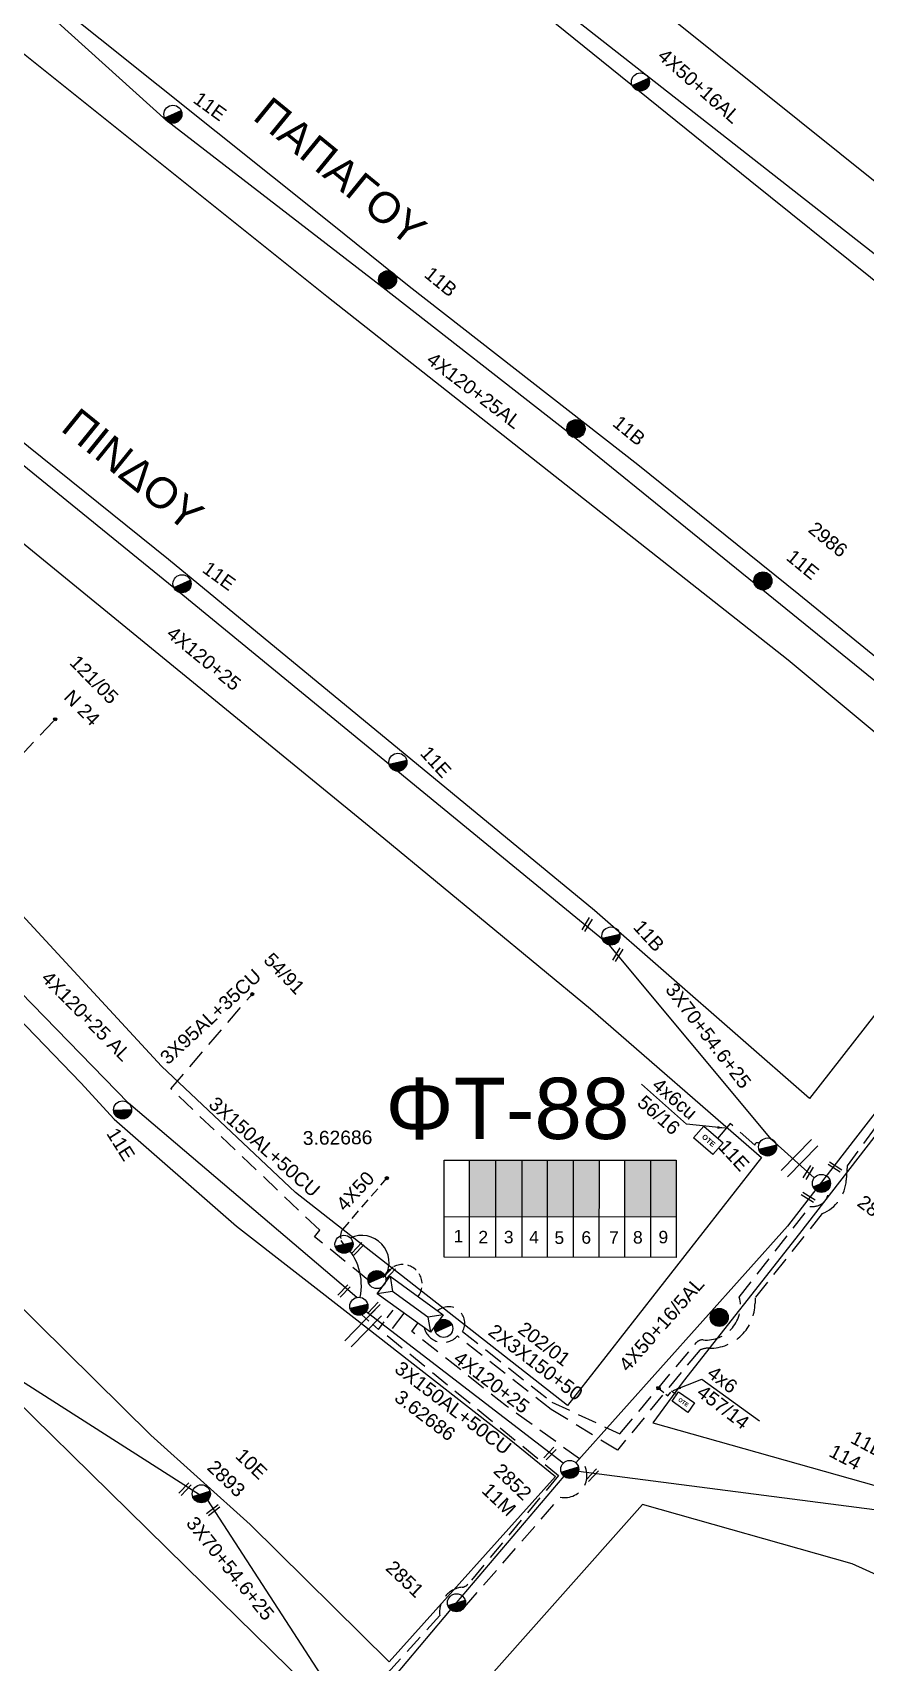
# Model space of a CAD drawing. Header units: millimetres. Extents: x 408 to 3042, y 742 to 1820.
# Drawn here: x 1296 to 1404.8, y 936.1 to 1148.9 of the extents above; entities that cross this region are included whole.
import ezdxf

# ---------------------------------------------------------------- set-up
doc = ezdxf.new("R2010")
doc.units = ezdxf.units.MM
doc.linetypes.add('DASHED', pattern=[19.05, 12.7, -6.35])
for name, color, linetype in [('Pillar OTE', 7, 'Continuous'), ('Άγνωστα', 7, 'Continuous'), ('Γυμνά εναέρια ΧΤ και ΦΟΠ (3Φ)   4x50+16AL', 7, 'Continuous'), ('Επιγραφές - Σχήματα', 7, 'Continuous'), ('Καλώδια ΧΤ   3x150AL+50CU', 7, 'DASHED'), ('Καλώδια ΧΤ   3x150AL+50XLPE', 7, 'DASHED'), ('Καλώδια ΧΤ   3x95+35 CU', 7, 'DASHED'), ('Μηχανική τομή', 7, 'Continuous'), ('Στύλος Ξύλινος', 7, 'Continuous'), ('Στύλος Ξύλινος @ 1', 7, 'Continuous'), ('Στύλος ΦΜ', 7, 'Continuous'), ('Στύλος ΦΜ @ 1', 7, 'Continuous'), ('Συνδέσεις', 7, 'Continuous'), ('Συνεστραμμένα ΧΤ   3x70+54.6+25 AL', 7, 'SYN_LINE'), ('Συνεστραμμένα ΧΤ   4x120+25 AL', 7, 'SYN_LINE'), ('Τομή', 7, 'Continuous'), ('Υποσταθμός εναέριος 2 στύλων', 7, 'Continuous'), ('Υποσταθμός πόλεως', 7, 'Continuous'), ('Υπόβαθρο ΔΕΗ', 7, 'Continuous'), ('Υπόγεια καλώδια Παροχών ΧΤ   4x50AL', 7, 'DASHED'), ('Υπόγεια καλώδια Παροχών ΧΤ   4x6', 7, 'DASHED')]:
    doc.layers.add(name, color=color, linetype=linetype)
doc.styles.add('arial', font='arial.ttf')
doc.styles.get("Standard").update_dxf_attribs({"font": 'arial.ttf'})
doc.linetypes.add('SYN_LINE', pattern='A,0.5,-0.0001,["/\\/\\/\\/",Standard,S=0.1,R=0,X=0,Y=-0.05],-0.25', length=0.7501)
doc.dimstyles.new('ISO-25', dxfattribs={"dimtxt": 2.5, "dimasz": 2.5, "dimexe": 1.25, "dimexo": 0.625, "dimtad": 1, "dimtxsty": 'Standard', "dimcen": 2.5, "dimadec": 0, "dimazin": 0, "dimtfac": 1, "dimtmove": 0, "dimatfit": 3, "dimfxl": 1, "dimarcsym": 0})

# ---------------------------------------------------------------- blocks, each defined once
blk = doc.blocks.new('ΤΟΜΗ')
at = {"layer": 'Τομή', "ltscale": 40}
for p, q in [((-5.68, 0), (5.68, 0)), ((5.68, -2.33), (-5.68, -2.33))]:
    blk.add_line(p, q, dxfattribs=at)
blk = doc.blocks.new('ΜΗΧΑΝΙΚΗ ΤΟΜΗ')
at = {"layer": 'Μηχανική τομή', "ltscale": 40}
for p, q in [((-1.89, 0.78), (1.89, 0.78)), ((1.89, 0), (-1.89, 0))]:
    blk.add_line(p, q, dxfattribs=at)
blk = doc.blocks.new('ΥΠΑΡΧΩΝ ΤΣΙΜΕΝΤΕΝΙΟΣ ΣΤΥΛΟΣ')
at = {"layer": 'Στύλος ΦΜ'}
blk.add_hatch(color=7, dxfattribs=at).paths.add_polyline_path([(-1.29, -2.28, 0.574793), (2.62, 0, 0.268822), (1.3, 2.27)])
at = {"layer": 'Στύλος ΦΜ', "color": 7}
blk.add_line((-1.29, -2.28), (1.3, 2.27), dxfattribs=at)
blk.add_circle((0, 0), 2.62, dxfattribs=at)
at = {"layer": 'Στύλος ΦΜ', "flags": 4}
for tag, p in [('ΑΡΙΘΜΟΣ', (-4.68, 8.05)), ('ΤΥΠΟΣ', (-4.91, 3.03))]:
    blk.add_attdef(tag, p, '', height=4, dxfattribs=at)
blk = doc.blocks.new('ΥΠΑΡΧΩΝ ΞΥΛΙΝΟΣ ΣΤΥΛΟΣ')
at = {"layer": 'Στύλος Ξύλινος'}
h = blk.add_hatch(color=7, dxfattribs=at)
h.paths.add_polyline_path([(-2.62, 0, 0.270008), (-1.29, -2.28), (1.3, 2.27, 0.576266)])
h.paths.add_polyline_path([(-1.29, -2.28, 0.574793), (2.62, 0, 0.268822), (1.3, 2.27)])
at = {"layer": 'Στύλος Ξύλινος', "color": 7}
blk.add_line((-1.29, -2.28), (1.3, 2.27), dxfattribs=at)
blk.add_circle((0, 0), 2.62, dxfattribs=at)
at = {"layer": 'Στύλος Ξύλινος', "flags": 4}
for tag, p in [('ΑΡΙΘΜΟΣ', (-4.91, 8.6)), ('ΤΥΠΟΣ', (-4.85, 3.39))]:
    blk.add_attdef(tag, p, '', height=4, dxfattribs=at)
blk = doc.blocks.new('ΥΠΟΣΤΑΘΜΟΣ ΕΝΑΕΡΙΟΣ ΕΠΙ 2 ΣΤΥΛΩΝ')
at = {"layer": 'Υποσταθμός εναέριος 2 στύλων', "linetype": 'Continuous'}
for points in [[(-11.97, -2.11, 0.574793), (-8.45, -0.07, 0.268822), (-9.64, 1.98)], [(9.68, -2.15, 0.574793), (13.19, -0.1, 0.268822), (12.01, 1.95)]]:
    blk.add_hatch(color=256, dxfattribs=at).paths.add_polyline_path(points)
for p, q in [((-11.97, -2.11), (-9.64, 1.98)), ((9.68, -2.15), (12.01, 1.95))]:
    blk.add_line(p, q, dxfattribs=at)
for centre in [(-10.81, -0.07), (10.84, -0.1)]:
    blk.add_circle(centre, 2.36, dxfattribs=at)
at = {"layer": 'Υποσταθμός πόλεως', "linetype": 'Continuous', "ltscale": 40}
blk.add_lwpolyline([(-8.57, 2.82), (8.57, 2.82), (8.57, -2.82), (-8.57, -2.82)], close=True, dxfattribs=at)
for points in [[(-5.75, 0), (-8.57, 2.82)], [(-8.57, -2.82), (-5.75, 0)], [(-5.75, 0), (5.75, 0)], [(5.75, 0), (8.57, 2.82)], [(8.57, -2.82), (5.75, 0)]]:
    blk.add_lwpolyline(points, dxfattribs=at)
at = {"layer": 'Υποσταθμός εναέριος 2 στύλων', "ltscale": 40, "flags": 1}
for tag, p in [('ΜΕΤΑΣΧΗΜΑΤΙΣΜΟΣ', (14.09, 2.51)), ('ΙΣΧΥΣ', (14.07, -0.28)), ('ΑΡΙΘΜΟΣ', (14.19, -3))]:
    blk.add_attdef(tag, p, '', height=1.8, dxfattribs=at)
blk = doc.blocks.new('_ΣΥΝΔΕΣΗ')
at = {"layer": 'Συνδέσεις', "linetype": 'SYN_LINE', "ltscale": 40}
blk.add_hatch(color=256, dxfattribs=at).paths.add_polyline_path([(0.5, -0.01, 1), (-0.5, -0.01, 1)])
at = {"layer": 'Συνδέσεις'}
blk.add_circle((0, -0.01), 0.5, dxfattribs=at)
blk = doc.blocks.new('TSONTA XT1')
at = {"ltscale": 40}
h = blk.add_hatch(color=256, dxfattribs=at)
h.dxf.hatch_style = 1
h.paths.add_polyline_path([(595.96, 2487.66), (597.07, 2488.77), (595.96, 2489.87), (594.85, 2488.77)])
blk.add_lwpolyline([(594.85, 2488.77), (595.96, 2489.87), (597.07, 2488.77), (595.96, 2487.66)], close=True, dxfattribs=at)
blk = doc.blocks.new('PILLAR ΟΤΕ')
at = {"layer": 'Pillar OTE', "ltscale": 40}
blk.add_lwpolyline([(-3.31, 2.02), (3.39, 2.02), (3.39, -1.99), (-3.31, -1.99)], close=True, dxfattribs=at)
at = {"layer": 'Pillar OTE', "insert": (-1.81, 0.71), "char_height": 1.3575, "width": 109.961, "attachment_point": 1}
blk.add_mtext('{\\fArial|b1|i0|c161|p34;OTE}', dxfattribs=at)

msp = doc.modelspace()

# ---------------------------------------------------------------- hatches: boundary and pattern name
at = {"layer": 'Καλώδια ΧΤ   3x150AL+50XLPE', "linetype": 'DASHED', "ltscale": 0.2}
h = msp.add_hatch(color=6, dxfattribs=at)
h.dxf.hatch_style = 1
h.paths.add_polyline_path([(1356.52, 1001.68), (1353.08, 1001.68), (1353.08, 994.32), (1356.52, 994.32)])
h = msp.add_hatch(color=5, dxfattribs=at)
h.dxf.hatch_style = 1
h.paths.add_polyline_path([(1359.96, 1001.68), (1356.52, 1001.68), (1356.52, 994.32), (1359.96, 994.32)])
h = msp.add_hatch(color=85, dxfattribs=at)
h.dxf.hatch_style = 1
h.paths.add_polyline_path([(1363.25, 1001.68), (1359.96, 1001.68), (1359.96, 994.32), (1363.25, 994.31)])
h = msp.add_hatch(color=151, dxfattribs=at)
h.dxf.hatch_style = 1
h.paths.add_polyline_path([(1366.64, 1001.68), (1363.25, 1001.68), (1363.25, 994.31), (1366.64, 994.31)])
h = msp.add_hatch(color=30, dxfattribs=at)
h.dxf.hatch_style = 1
h.paths.add_polyline_path([(1370.04, 1001.68), (1366.64, 1001.68), (1366.64, 994.31), (1370.04, 994.31)])
h = msp.add_hatch(color=2, dxfattribs=at)
h.dxf.hatch_style = 1
h.paths.add_polyline_path([(1376.76, 1001.68), (1373.37, 1001.68), (1373.37, 994.3), (1376.76, 994.3)])
h = msp.add_hatch(color=62, dxfattribs=at)
h.dxf.hatch_style = 1
h.paths.add_polyline_path([(1380.08, 1001.68), (1376.76, 1001.68), (1376.76, 994.3), (1380.08, 994.3)])

# ---------------------------------------------------------------- linework, layer by layer
at = {"layer": 'Pillar OTE', "ltscale": 40}
for points in [[(1349.75, 989.04), (1349.75, 1001.68), (1380.08, 1001.68), (1380.08, 989.01), (1349.75, 989.04)], [(1353.08, 989.04), (1353.08, 1001.68)], [(1356.52, 989.04), (1356.52, 1001.68)], [(1359.95, 989.03), (1359.96, 1001.68)], [(1363.25, 989.03), (1363.25, 1001.68)], [(1366.64, 989.03), (1366.64, 1001.68)], [(1370.03, 989.02), (1370.04, 1001.68)], [(1373.37, 989.02), (1373.37, 1001.68)], [(1376.76, 989.02), (1376.76, 1001.68)], [(1349.75, 994.33), (1380.08, 994.3)]]:
    msp.add_lwpolyline(points, dxfattribs=at)
at = {"layer": 'Άγνωστα', "color": 85, "linetype": 'DASHED', "ltscale": 0.2}
msp.add_lwpolyline([(1430.06, 1037.16), (1430.14, 1036.47, -0.702772), (1428.36, 1035.58, 0.527554), (1428.01, 1035.51), (1416.86, 1020.74), (1416.86, 1019.88), (1417.13, 1018.87, -0.600469), (1413.56, 1015.53, 0.426428), (1412.83, 1015.16), (1402.41, 1000.96), (1402.3, 999.11, -0.289425), (1399.14, 994.72), (1390.37, 983.72), (1390.37, 983.02, -0.419032), (1384.41, 977.15, 0.108003), (1383.14, 976.9), (1372.39, 963.82), (1363.72, 969.16), (1351.49, 978.75, -0.601545), (1347.16, 979.8)], format="xyb", dxfattribs=at)
at = {"layer": 'Άγνωστα', "color": 30}
msp.add_lwpolyline([(1429.47, 1038.02), (1403.21, 1004.16), (1394.61, 993.08), (1366.95, 962.19)], dxfattribs=at)
at = {"layer": 'Άγνωστα', "color": 30, "linetype": 'DASHED', "ltscale": 0.2}
msp.add_lwpolyline([(1314.06, 1011.02), (1324.68, 1023.38)], dxfattribs=at)
at = {"layer": 'Άγνωστα', "color": 6, "linetype": 'DASHED', "ltscale": 0.1}
msp.add_lwpolyline([(1336.32, 991.22, -0.268081), (1336.51, 992.66), (1342.27, 999.34)], format="xyb", dxfattribs=at)
at = {"layer": 'Άγνωστα', "color": 151, "linetype": 'DASHED', "ltscale": 0.2}
msp.add_lwpolyline([(1348.89, 982.02, -0.853103), (1352.16, 979.32), (1363.82, 970.12), (1372.72, 965.96), (1382.74, 977.88, -0.244127), (1383.6, 978.23, 0.518426), (1388.32, 983.82), (1397.55, 995.64), (1398.04, 995.66, 0.436298), (1399.95, 997.9)], format="xyb", dxfattribs=at)
at = {"layer": 'Άγνωστα', "color": 62, "linetype": 'DASHED', "ltscale": 0.2}
msp.add_lwpolyline([(1352.41, 943.35), (1364.93, 957.71, 0.775346), (1367.42, 962.71), (1357.9, 969.59), (1345.55, 979.32), (1346.32, 980.41)], format="xyb", dxfattribs=at)
at = {"layer": 'Άγνωστα', "color": 2}
msp.add_lwpolyline([(1367.33, 961.11), (1407.34, 955.92), (1443.48, 939.67), (1476.76, 918.75), (1495.74, 906.74)], dxfattribs=at)
at = {"layer": 'Άγνωστα', "color": 6, "linetype": 'SYN_LINE', "ltscale": 10}
msp.add_arc((1339.02, 988.32), 3.55, 330.6614, 115.5447, dxfattribs=at)
at = {"layer": 'Γυμνά εναέρια ΧΤ και ΦΟΠ (3Φ)   4x50+16AL', "color": 85, "ltscale": 40}
msp.add_lwpolyline([(1453.41, 1082.9), (1357.7, 1157.9)], dxfattribs=at)
at = {"layer": 'Καλώδια ΧΤ   3x150AL+50CU', "color": 30, "ltscale": 0.2}
msp.add_lwpolyline([(1339.79, 986.07), (1332.81, 991.7), (1333.5, 992.55), (1314.06, 1011.02)], dxfattribs=at)
at = {"layer": 'Καλώδια ΧΤ   3x150AL+50CU', "color": 5, "ltscale": 0.2}
msp.add_lwpolyline([(1344.49, 981.74), (1342.32, 978.81), (1364.7, 960.53), (1352.86, 946.33, -0.19425), (1352.1, 945.93, 0.418937), (1349.18, 942.24), (1338.2, 930.08)], format="xyb", dxfattribs=at)
at = {"layer": 'Καλώδια ΧΤ   3x150AL+50CU', "color": 2, "linetype": 'DASHED', "ltscale": 0.1}
for points in [[(1338.96, 981.54), (1341.18, 979.57)], [(1341.18, 979.57), (1343.39, 982.54)]]:
    msp.add_lwpolyline(points, dxfattribs=at)
at = {"layer": 'Καλώδια ΧΤ   3x150AL+50XLPE', "color": 6, "linetype": 'DASHED', "ltscale": 0.1}
msp.add_arc((1344.3, 985.48), 2.59, 321.5423, 155.0117, dxfattribs=at)
at = {"layer": 'Καλώδια ΧΤ   3x95+35 CU', "color": 6, "ltscale": 0.2}
msp.add_lwpolyline([(1283.88, 1043.37), (1298.94, 1059.27)], dxfattribs=at)
at = {"layer": 'Συνεστραμμένα ΧΤ   3x70+54.6+25 AL', "color": 30, "linetype": 'SYN_LINE', "ltscale": 20}
for points in [[(1430.03, 1039.27), (1414.87, 1057.09), (1365.88, 1096.8), (1341.78, 1115.63), (1313.54, 1137.4), (1288.59, 1159.92)], [(1336.22, 930.56), (1318.88, 957.32), (1291.87, 974.54), (1257.58, 1009.06), (1223.76, 1034.38), (1201.16, 1051.36)]]:
    msp.add_lwpolyline(points, dxfattribs=at)
at = {"layer": 'Συνεστραμμένα ΧΤ   3x70+54.6+25 AL', "color": 6, "linetype": 'SYN_LINE', "ltscale": 20}
msp.add_lwpolyline([(1338.34, 983.77), (1308.5, 1009.16), (1280.21, 1038.19), (1257.41, 1060.01), (1248.6, 1068.95), (1227.28, 1088.64)], dxfattribs=at)
at = {"layer": 'Συνεστραμμένα ΧΤ   3x70+54.6+25 AL', "color": 6, "linetype": 'SYN_LINE', "ltscale": 10}
msp.add_lwpolyline([(1338.78, 983.79), (1338.78, 983.79, 0.257442), (1336.67, 990.72, -0.104139), (1336.32, 991.22, -0.104139)], format="xyb", dxfattribs=at)
at = {"layer": 'Συνεστραμμένα ΧΤ   3x70+54.6+25 AL', "color": 2, "linetype": 'SYN_LINE', "ltscale": 20}
msp.add_lwpolyline([(1365.31, 962.12), (1338.61, 982.63), (1338.61, 982.63)], dxfattribs=at)
at = {"layer": 'Συνεστραμμένα ΧΤ   3x70+54.6+25 AL', "color": 62, "ltscale": 20}
msp.add_lwpolyline([(1291.25, 876.27), (1321.51, 909.17), (1338.46, 928.57), (1351.37, 943.9), (1366.17, 961.31), (1366.17, 961.31)], dxfattribs=at)
at = {"layer": 'Συνεστραμμένα ΧΤ   4x120+25 AL', "color": 151, "linetype": 'SYN_LINE', "ltscale": 20}
msp.add_lwpolyline([(1398.11, 999.38), (1392.54, 1004.39), (1371.3, 1029.82), (1315.13, 1075.86), (1285.28, 1100.13), (1270.95, 1111.5), (1258.3, 1122.26)], dxfattribs=at)
at = {"layer": 'Υπόβαθρο ΔΕΗ'}
for points in [[(1427.32, 1131.27), (1435.19, 1202.28), (1404.06, 1243.82, -0.015332), (1397.94, 1252.54), (1382.67, 1265.4), (1321.31, 1197.43), (1412.19, 1124.58), (1416.17, 1121.53, 0.091893), (1419.72, 1119.72, 0.497318), (1426.24, 1124.52), (1427.32, 1131.27)], [(1295.34, 883.06), (1330.81, 922.77), (1336.16, 928.84), (1315.99, 948.58), (1283.62, 980.35), (1258.08, 1005.03), (1249.61, 1012.97), (1229.75, 1028.08), (1227.21, 1028.81), (1209.51, 1043.58), (1200.92, 1049.53), (1171.29, 1021.4), (1206.21, 972.03), (1206.21, 972.03), (1231.46, 944.48), (1269.1, 906.71), (1293.27, 884.23), (1294.72, 882.95, 0.487375), (1295.34, 883.06, -0.398431)]]:
    msp.add_lwpolyline(points, format="xyb", dxfattribs=at)
for points in [[(1428.4, 1049.28), (1441.22, 1065.79), (1451.76, 1079.43), (1421.16, 1104.36), (1389.74, 1129.58), (1354.73, 1157.89), (1320.78, 1185.15), (1314.7, 1189.67), (1289.85, 1160.1), (1334.92, 1124.12), (1345.17, 1115.81), (1375.08, 1092.53), (1396.09, 1075.63), (1428.4, 1049.28)], [(1258.82, 1124.29), (1276.57, 1144.78), (1284.53, 1154.44), (1334.44, 1114.54), (1394.71, 1067.05), (1423.5, 1043.05), (1397.49, 1009.76), (1369.41, 1034.31), (1313.74, 1080.14), (1258.82, 1124.29)], [(1232.92, 1094.42), (1249.52, 1113.59), (1251.91, 1116.43), (1288.53, 1087.31), (1341.86, 1043.77), (1368.89, 1021.46), (1391.21, 1002.06), (1365.86, 969.66), (1330.35, 997.49), (1312.81, 1013.99), (1293.02, 1035.42), (1249.53, 1077.86), (1232.92, 1094.42)], [(1342.57, 936.21), (1324.41, 954.14), (1311.45, 965.81), (1289.28, 987.63), (1260.8, 1014.63), (1236.84, 1034.57), (1206.53, 1057.27), (1210.6, 1067.68), (1226.33, 1086.7), (1274.99, 1040.07), (1302.28, 1011.78), (1306.64, 1007.04), (1322.62, 993.09), (1338.33, 980.83), (1358.23, 965.33), (1364.31, 960.38), (1342.57, 936.21)], [(1377.04, 967.41), (1406.18, 959.18), (1407.07, 959.48), (1425.4, 982.32), (1450.67, 1012.57), (1454.13, 1016.35), (1441.51, 1026.81), (1430.56, 1036.47), (1396.18, 992.12), (1380.97, 972.78), (1377.04, 967.41)], [(1381.43, 1006.4), (1375.53, 1011.62)], [(1383.44, 973.12), (1390.94, 967.66)], [(1353.45, 931.75), (1361.07, 926.87), (1380.4, 913.36), (1404.59, 896.71), (1422.42, 883.63), (1459.98, 858.42), (1489.5, 899.99), (1451.66, 924.52), (1438.86, 932.8), (1403.08, 948.98), (1375.66, 956.72), (1353.45, 931.75)]]:
    msp.add_lwpolyline(points, dxfattribs=at)
at = {"layer": 'Υπόγεια καλώδια Παροχών ΧΤ   4x6', "color": 151, "linetype": 'DASHED', "ltscale": 0.2}
msp.add_lwpolyline([(1390.92, 1003.88, 0.602152), (1390.33, 1003.68), (1387.12, 1006.47), (1385.46, 1004.55)], format="xyb", dxfattribs=at)
at = {"layer": 'Υπόγεια καλώδια Παροχών ΧΤ   4x6', "color": 151, "linetype": 'DASHED', "ltscale": 0.05}
msp.add_lwpolyline([(1377.99, 971.75), (1378.99, 970.91), (1379.48, 971.57), (1380.1, 971.12)], dxfattribs=at)

# ---------------------------------------------------------------- block references
at = {"layer": 'Pillar OTE'}
for p, xscale, yscale, zscale, rotation in [((1384.25, 1004.3), 0.5, 0.5, 0.5, 318.9992950778772), ((1380.97, 970.11), 0.375, 0.375, 0.375, 324.9266348614058)]:
    msp.add_blockref('PILLAR ΟΤΕ', p, dxfattribs=dict(at, xscale=xscale, yscale=yscale, zscale=zscale, rotation=rotation))
at = {"layer": 'Μηχανική τομή'}
for p, xscale, yscale, zscale, rotation in [((1368.26, 1032.58), 0.4999999999999998, 0.4999999999999998, 0.4999999999999998, 238.7933027800566), ((1372.27, 1028.64), 0.4999999999999998, 0.4999999999999998, 0.4999999999999998, 238.7933027800566), ((1397.16, 1000.2), 0.4999999999999998, 0.4999999999999998, 0.4999999999999998, 238.7933027800566), ((1400.71, 1000.63), 0.4999999999999998, 0.4999999999999998, 0.4999999999999998, 327.7986963903199), ((1397.2, 996.68), 0.4999999999999998, 0.4999999999999998, 0.4999999999999998, 327.7986963903199), ((1338.34, 990.25), 0.4999999999999999, 0.4999999999999999, 0.4999999999999999, 226.279665520456), ((1342.45, 987.08), 0.4999999999999999, 0.4999999999999999, 0.4999999999999999, 226.279665520456), ((1336.54, 984.75), 0.4999999999999999, 0.4999999999999999, 0.4999999999999999, 226.279665520456), ((1340.47, 982.46), 0.4999999999999999, 0.4999999999999999, 0.4999999999999999, 226.279665520456), ((1363.45, 963.52), 0.4999999999999999, 0.4999999999999999, 0.4999999999999999, 226.279665520456), ((1369, 960.7), 0.4999999999999999, 0.4999999999999999, 0.4999999999999999, 226.279665520456), ((1315.75, 958.88), 0.4999999999999999, 0.4999999999999999, 0.4999999999999999, 226.279665520456), ((1319.47, 956.15), 0.5, 0.5, 0.5, 217.0815828825905)]:
    msp.add_blockref('ΜΗΧΑΝΙΚΗ ΤΟΜΗ', p, dxfattribs=dict(at, xscale=xscale, yscale=yscale, zscale=zscale, rotation=rotation))
at = {"layer": 'Στύλος Ξύλινος @ 1', "ltscale": 40}
ref = msp.add_blockref('ΥΠΑΡΧΩΝ ΞΥΛΙΝΟΣ ΣΤΥΛΟΣ', (1342.36, 1116.66), dxfattribs=dict(at, xscale=0.449999999999818, yscale=0.449999999999818, zscale=0.449999999999818, rotation=320.7189002268826))
ref.add_attrib('ΤΥΠΟΣ', '11B', (1347.02, 1117.14), dxfattribs={"layer": 'Στύλος Ξύλινος', "height": 1.8, "rotation": 320.7189, "flags": 4})
ref = msp.add_blockref('ΥΠΑΡΧΩΝ ΞΥΛΙΝΟΣ ΣΤΥΛΟΣ', (1366.98, 1097.22), dxfattribs=dict(at, xscale=0.449999999999818, yscale=0.449999999999818, zscale=0.449999999999818, rotation=320.7189002268826))
ref.add_attrib('ΤΥΠΟΣ', '11B', (1371.63, 1097.7), dxfattribs={"layer": 'Στύλος Ξύλινος', "height": 1.8, "rotation": 320.7189, "flags": 4})
ref = msp.add_blockref('ΥΠΑΡΧΩΝ ΞΥΛΙΝΟΣ ΣΤΥΛΟΣ', (1391.41, 1077.34), dxfattribs=dict(at, xscale=0.449999999999818, yscale=0.449999999999818, zscale=0.449999999999818, rotation=320.7189002268826))
ref.add_attrib('ΤΥΠΟΣ', '11E', (1394.31, 1080.2), dxfattribs={"layer": 'Στύλος Ξύλινος', "height": 1.8, "rotation": 320.7189, "flags": 4})
ref.add_attrib('ΑΡΙΘΜΟΣ', '2986', (1397.19, 1083.84), dxfattribs={"layer": 'Στύλος Ξύλινος', "height": 1.8, "rotation": 320.7189, "flags": 4})
at = {"layer": 'Στύλος Ξύλινος @ 1', "ltscale": 40, "xscale": 0.449999999999818, "yscale": 0.449999999999818, "zscale": 0.449999999999818, "rotation": 348.1169651203148}
msp.add_blockref('ΥΠΑΡΧΩΝ ΞΥΛΙΝΟΣ ΣΤΥΛΟΣ', (1385.69, 981.17), dxfattribs=at)
at = {"layer": 'Στύλος ΦΜ @ 1', "ltscale": 40, "xscale": 0.449999999999818, "yscale": 0.449999999999818, "zscale": 0.449999999999818}
for p, rotation in [((1375.4, 1142.51), 324.1527024914421), ((1336.67, 990.72), 312.5970163603022), ((1338.61, 982.63), 312.5970163603022)]:
    msp.add_blockref('ΥΠΑΡΧΩΝ ΤΣΙΜΕΝΤΕΝΙΟΣ ΣΤΥΛΟΣ', p, dxfattribs=dict(at, rotation=rotation))
at = {"layer": 'Στύλος ΦΜ @ 1', "ltscale": 40}
ref = msp.add_blockref('ΥΠΑΡΧΩΝ ΤΣΙΜΕΝΤΕΝΙΟΣ ΣΤΥΛΟΣ', (1314.32, 1138.29), dxfattribs=dict(at, xscale=0.449999999999818, yscale=0.449999999999818, zscale=0.449999999999818, rotation=324.1527024914421))
ref.add_attrib('ΤΥΠΟΣ', '11E', (1316.83, 1139.9), dxfattribs={"layer": 'Στύλος ΦΜ', "height": 1.8, "rotation": 324.1527, "flags": 4})
ref = msp.add_blockref('ΥΠΑΡΧΩΝ ΤΣΙΜΕΝΤΕΝΙΟΣ ΣΤΥΛΟΣ', (1315.51, 1076.97), dxfattribs=dict(at, xscale=0.449999999999818, yscale=0.449999999999818, zscale=0.449999999999818, rotation=324.1527024914421))
ref.add_attrib('ΤΥΠΟΣ', '11E', (1318.02, 1078.58), dxfattribs={"layer": 'Στύλος ΦΜ', "height": 1.8, "rotation": 324.1527, "flags": 4})
ref = msp.add_blockref('ΥΠΑΡΧΩΝ ΤΣΙΜΕΝΤΕΝΙΟΣ ΣΤΥΛΟΣ', (1343.72, 1053.67), dxfattribs=dict(at, xscale=0.449999999999818, yscale=0.449999999999818, zscale=0.449999999999818, rotation=312.5970163603022))
ref.add_attrib('ΤΥΠΟΣ', '11E', (1346.51, 1054.75), dxfattribs={"layer": 'Στύλος ΦΜ', "height": 1.8, "rotation": 312.597, "flags": 4})
ref = msp.add_blockref('ΥΠΑΡΧΩΝ ΤΣΙΜΕΝΤΕΝΙΟΣ ΣΤΥΛΟΣ', (1371.55, 1030.97), dxfattribs=dict(at, xscale=0.449999999999818, yscale=0.449999999999818, zscale=0.449999999999818, rotation=312.5970163603022))
ref.add_attrib('ΤΥΠΟΣ', '11B', (1374.34, 1032.05), dxfattribs={"layer": 'Στύλος ΦΜ', "height": 1.8, "rotation": 312.597, "flags": 4})
ref = msp.add_blockref('ΥΠΑΡΧΩΝ ΤΣΙΜΕΝΤΕΝΙΟΣ ΣΤΥΛΟΣ', (1307.74, 1008.27), dxfattribs=dict(at, xscale=0.449999999999818, yscale=0.449999999999818, zscale=0.449999999999818, rotation=302.2192214252626))
ref.add_attrib('ΑΡΙΘΜΟΣ', '11E', (1305.57, 1005.18), dxfattribs={"layer": 'Στύλος ΦΜ', "height": 1.8, "rotation": 302.2192, "flags": 4})
ref = msp.add_blockref('ΥΠΑΡΧΩΝ ΤΣΙΜΕΝΤΕΝΙΟΣ ΣΤΥΛΟΣ', (1392.01, 1003.42), dxfattribs=dict(at, xscale=0.449999999999818, yscale=0.449999999999818, zscale=0.449999999999818, rotation=312.5970163603022))
ref.add_attrib('ΤΥΠΟΣ', '11Ε', (1385.43, 1003.37), dxfattribs={"layer": 'Στύλος ΦΜ', "height": 1.8, "rotation": 312.597, "flags": 4})
ref = msp.add_blockref('ΥΠΑΡΧΩΝ ΤΣΙΜΕΝΤΕΝΙΟΣ ΣΤΥΛΟΣ', (1399.05, 998.67), dxfattribs=dict(at, xscale=0.4499999999998183, yscale=0.4499999999998183, zscale=0.4499999999998183, rotation=323.0229810481194))
ref.add_attrib('ΤΥΠΟΣ', '2853', (1403.58, 995.86), dxfattribs={"layer": 'Στύλος ΦΜ', "height": 1.8, "rotation": 323.023, "flags": 4})
ref = msp.add_blockref('ΥΠΑΡΧΩΝ ΤΣΙΜΕΝΤΕΝΙΟΣ ΣΤΥΛΟΣ', (1407.49, 957.09), dxfattribs=dict(at, xscale=0.4499999999998183, yscale=0.4499999999998183, zscale=0.4499999999998183, rotation=332.1839630088251))
ref.add_attrib('ΤΥΠΟΣ', '11B', (1402.7, 964.87), dxfattribs={"layer": 'Στύλος ΦΜ', "height": 1.8, "rotation": 332.184, "flags": 4})
ref.add_attrib('ΑΡΙΘΜΟΣ', '114', (1399.89, 963.11), dxfattribs={"layer": 'Στύλος ΦΜ', "height": 1.8, "rotation": 332.184, "flags": 4})
ref = msp.add_blockref('ΥΠΑΡΧΩΝ ΤΣΙΜΕΝΤΕΝΙΟΣ ΣΤΥΛΟΣ', (1318.03, 958.13), dxfattribs=dict(at, xscale=0.4499999999998183, yscale=0.4499999999998183, zscale=0.4499999999998183, rotation=316.3919966824238))
ref.add_attrib('ΤΥΠΟΣ', '10E', (1322.35, 962.94), dxfattribs={"layer": 'Στύλος ΦΜ', "height": 1.8, "rotation": 316.392, "flags": 4})
ref.add_attrib('ΑΡΙΘΜΟΣ', '2893', (1318.66, 961.41), dxfattribs={"layer": 'Στύλος ΦΜ', "height": 1.8, "rotation": 316.392, "flags": 4})
ref = msp.add_blockref('ΥΠΑΡΧΩΝ ΤΣΙΜΕΝΤΕΝΙΟΣ ΣΤΥΛΟΣ', (1366.17, 961.31), dxfattribs=dict(at, xscale=0.4499999999998183, yscale=0.4499999999998183, zscale=0.4499999999998183, rotation=316.3919966824238))
ref.add_attrib('ΤΥΠΟΣ', '11M', (1354.53, 958.42), dxfattribs={"layer": 'Στύλος ΦΜ', "height": 1.8, "rotation": 316.392, "flags": 4})
ref.add_attrib('ΑΡΙΘΜΟΣ', '2852', (1356.06, 960.98), dxfattribs={"layer": 'Στύλος ΦΜ', "height": 1.8, "rotation": 316.392, "flags": 4})
ref = msp.add_blockref('ΥΠΑΡΧΩΝ ΤΣΙΜΕΝΤΕΝΙΟΣ ΣΤΥΛΟΣ', (1351.37, 943.9), dxfattribs=dict(at, xscale=0.4499999999998183, yscale=0.4499999999998183, zscale=0.4499999999998183, rotation=316.3919966824238))
ref.add_attrib('ΑΡΙΘΜΟΣ', '2851', (1341.99, 948.29), dxfattribs={"layer": 'Στύλος ΦΜ', "height": 1.8, "rotation": 316.392, "flags": 4})
at = {"layer": 'Συνδέσεις', "xscale": 0.4, "yscale": 0.4, "zscale": 0.25}
for p in [(1298.94, 1059.28), (1324.68, 1023.38), (1342.27, 999.35)]:
    msp.add_blockref('_ΣΥΝΔΕΣΗ', p, dxfattribs=at)
at = {"layer": 'Συνδέσεις', "xscale": 0.2582168483049522, "yscale": 0.2582168483049522, "zscale": 0.2582168483049522, "rotation": 49.93438178921293}
msp.add_blockref('TSONTA XT1', (1770.54, 440.52), dxfattribs=at)
at = {"layer": 'Τομή', "xscale": 0.4999999999999991, "yscale": 0.4999999999999991, "zscale": 0.4999999999999991, "rotation": 45.78355719611838}
for p in [(1395.75, 1002.37), (1338.77, 980.16)]:
    msp.add_blockref('ΤΟΜΗ', p, dxfattribs=at)
at = {"layer": 'Υποσταθμός εναέριος 2 στύλων', "xscale": 0.4999999999999999, "yscale": 0.4999999999999999, "zscale": 0.4999999999999999, "rotation": 143.981705242511}
msp.add_blockref('ΥΠΟΣΤΑΘΜΟΣ ΕΝΑΕΡΙΟΣ ΕΠΙ 2 ΣΤΥΛΩΝ', (1345.32, 982.88), dxfattribs=at)

# ---------------------------------------------------------------- texts
at = {"ltscale": 40, "char_height": 4, "attachment_point": 1, "style": 'arial'}
for s, insert, width, rotation in [('ΠΑΠΑΓΟΥ', (1327.12, 1140.81), 35.833, 320.7065), ('ΠINΔOY', (1302.02, 1100.18), 94.4586, 321)]:
    msp.add_mtext(s, dxfattribs=dict(at, insert=insert, width=width, rotation=rotation))
at = {"ltscale": 40, "insert": (1342.08, 1012.46), "char_height": 8, "width": 46.4484, "attachment_point": 1, "style": 'arial'}
msp.add_mtext('ΦT-88', dxfattribs=at)
at = {"ltscale": 30, "char_height": 1.63, "width": 11.2573, "attachment_point": 1}
for s, insert in [('1', (1350.99, 992.6)), ('2', (1354.23, 992.47)), ('3', (1357.56, 992.47)), ('4', (1360.87, 992.47)), ('5', (1364.17, 992.39)), ('6', (1367.69, 992.42)), ('7', (1371.32, 992.42)), ('8', (1374.43, 992.44)), ('9', (1377.76, 992.47))]:
    msp.add_mtext(s, dxfattribs=dict(at, insert=insert))
at = {"layer": 'Άγνωστα', "ltscale": 40, "char_height": 1.8, "width": 34.5395, "attachment_point": 1, "style": 'arial'}
for s, insert, rotation in [('\\pi10.024;4X120+25AL', (1340.42, 1113.42), 322.7803), ('121/05', (1301.97, 1067.83), 314.6577), ('N 24', (1301.22, 1063.3), 314.6577), ('54/91', (1327.35, 1028.97), 313.9101), ('4X120+25 AL', (1298.27, 1026.6), 314.6577), ('3X95AL+35CU', (1312.45, 1015.39), 42.787), ('3X70+54.6+25', (1379.99, 1025.06), 307.4102), ('3.62686', (1331.28, 1005.49), 0.7028), ('4X50', (1335.48, 996.13), 47.1074), ('4X50+16/5AL', (1372.41, 975.14), 48.6579), ('2X3X150+50', (1356.45, 980.45), 322.7489), ('202/01', (1360.33, 980.75), 322.7489), ('4X120+25', (1351.93, 976.92), 322.7489), ('4x6', (1385.06, 975), 322.7489), ('3.62686', (1344.2, 971.84), 322.7489), ('457/14', (1383.7, 972.51), 322.7489), ('3X70+54.6+25', (1317.35, 955.38), 308.8795)]:
    msp.add_mtext(s, dxfattribs=dict(at, insert=insert, rotation=rotation))
at = {"layer": 'Γυμνά εναέρια ΧΤ και ΦΟΠ (3Φ)   4x50+16AL', "ltscale": 40, "char_height": 1.8, "width": 34.5395, "attachment_point": 1, "style": 'arial'}
for s, insert, rotation in [('4X50+16AL', (1378.71, 1147.03), 318.6176), ('4Χ120+25', (1314.49, 1071.59), 320.6018)]:
    msp.add_mtext(s, dxfattribs=dict(at, insert=insert, rotation=rotation))
at = {"layer": 'Καλώδια ΧΤ   3x150AL+50CU', "ltscale": 0.2, "char_height": 1.8, "width": 34.5395, "attachment_point": 1, "style": 'arial'}
for insert, rotation in [((1320.04, 1010.15), 318.6487), ((1344.22, 975.59), 322.7489)]:
    msp.add_mtext('3X150AL+50CU', dxfattribs=dict(at, insert=insert, rotation=rotation))
at = {"layer": 'Υπόγεια καλώδια Παροχών ΧΤ   4x50AL', "color": 7, "ltscale": 0.2, "char_height": 1.8, "attachment_point": 1, "rotation": 319}
for s, insert in [('4x6cu', (1377.95, 1012.62)), ('56/16', (1376.02, 1010.35))]:
    msp.add_mtext_dynamic_manual_height_columns(s, width=1.8, gutter_width=12.5, heights=[0.118], dxfattribs=dict(at, insert=insert))

# ---------------------------------------------------------------- leaders
at = {"layer": 'Επιγραφές - Σχήματα', "ltscale": 40}
for points in [[(1386.45, 1005.88), (1381.43, 1006.4)], [(1379.69, 971.62), (1383.44, 973.12)]]:
    msp.add_leader(points, dimstyle='ISO-25', override={"dimasz": 1, "dimtad": 0}, dxfattribs=at)

doc.saveas('drawing.dxf')
